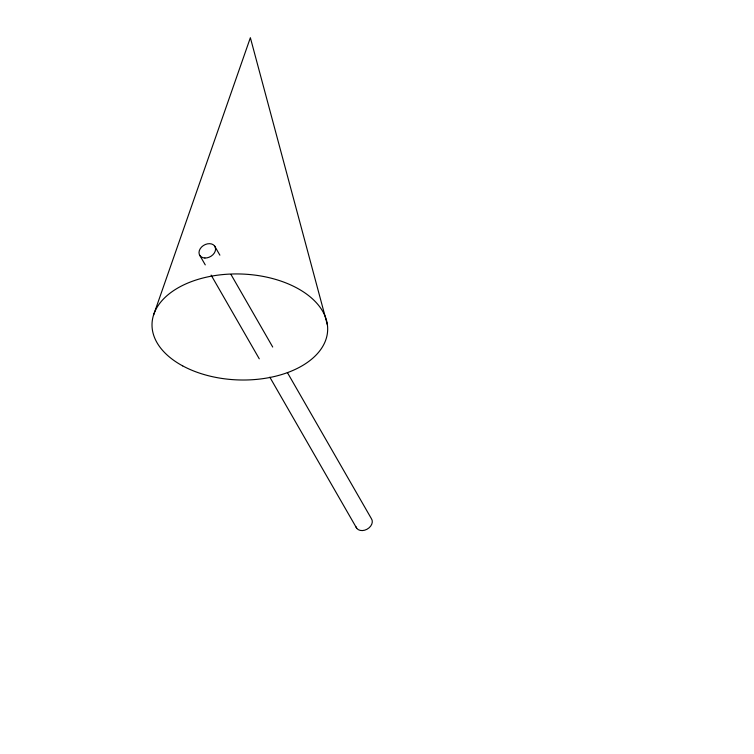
<?xml version="1.0" encoding="UTF-8"?>
<svg xmlns="http://www.w3.org/2000/svg" width="754" height="754" viewBox="0 0 754 754"><rect width="100%" height="100%" fill="white"/><g stroke="black" fill="none" stroke-linecap="round" stroke-linejoin="round"><path stroke-width="1.13" d="M153.514 315.191L250.366 37.709L327.415 324.955M214.598 245.983L219.885 255.172M231.035 274.56L272.712 347.047M287.387 372.561L371.326 518.545A8.794 6.569 -29.9 0 1 366.953 529.28A8.794 6.569 -29.9 0 1 355.945 526.735M199.98 255.71L205.267 264.89M211.129 275.106L259.263 358.81M269.838 377.188L356.708 528.271M182.657 365.869A87.869 52.978 2.1 0 0 326.171 338.744A87.869 52.978 2.1 0 0 210.705 276.294A87.869 52.978 2.1 0 0 182.657 365.869M204.9 258.019A8.794 6.569 -29.9 0 0 215.361 247.519A8.794 6.569 -29.9 0 0 201.61 246.992A8.794 6.569 -29.9 0 0 204.9 258.019"/></g></svg>
